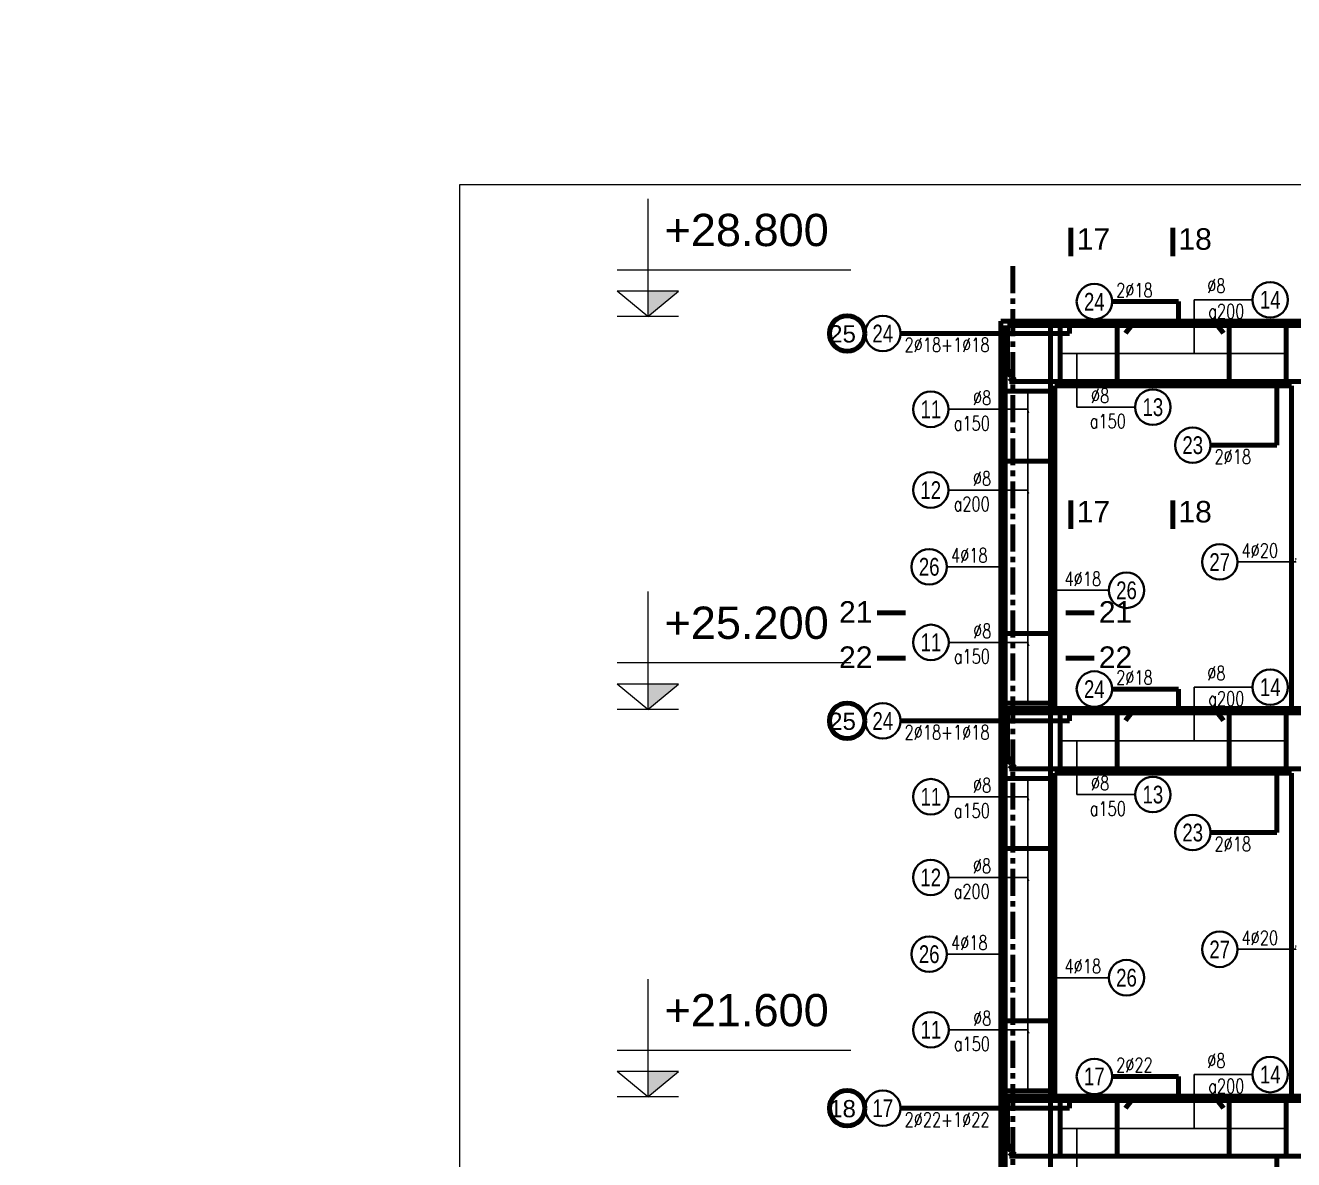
# Model space of a CAD drawing. Header units: millimetres. Extents: x 0 to 8478784, y 0 to 684185.
# Drawn here: x 3852944 to 3867676, y 377277 to 390453 of the extents above; entities that cross this region are included whole.
import ezdxf
from ezdxf.enums import TextEntityAlignment as Align

# ---------------------------------------------------------------- set-up
doc = ezdxf.new("R2010")
doc.units = ezdxf.units.MM
doc.header["$LTSCALE"] = 5000
doc.header["$MEASUREMENT"] = 0
doc.linetypes.add('CENTER', pattern=[2, 1.25, -0.25, 0.25, -0.25])
for name, color, linetype, lineweight in [('00-XMT.Axes', 22, 'CENTER', 15), ('00-XMT.Text', 4, 'Continuous', 20), ('02-XMT.Beams', 94, 'Continuous', 25), ('02-XMT.Beams-Text', 7, 'Continuous', 20), ('02-XMT.Reinforcement', 1, 'Continuous', 40), ('03-XMT.Stirrup', 3, 'Continuous', 25), ('NET KY HIEU', 31, 'Continuous', 20), ('net thay', 7, 'Continuous', 15), ('THEP', 1, 'Continuous', 35)]:
    doc.layers.add(name, color=color, linetype=linetype, lineweight=lineweight)
doc.styles.add('CHU THUONG', font='chhbg.shx', dxfattribs={"width": 0.8, "height": 220})
doc.styles.add('huan-vnari', font='VNARIAL.TTF', dxfattribs={"height": 300})
doc.styles.add('romans.shx', font='romans.shx', dxfattribs={"width": 0.75, "bigfont": 'vns.shx'})
doc.styles.add('S1', font='VHARIAL.TTF', dxfattribs={"height": 200})
doc.styles.add('VNARIALH', font='VHARIAL.TTF')
doc.styles.add('vnsimli 0.7', font='vnsimli.shx', dxfattribs={"width": 0.75})
doc.dimstyles.new('XMT 1-1-100', dxfattribs={"dimscale": 100, "dimtxt": 2.5, "dimasz": 1, "dimexe": 1, "dimexo": 0, "dimgap": 0.5, "dimtad": 1, "dimdec": 0, "dimzin": 0, "dimdsep": 46, "dimtxsty": 'vnsimli 0.7', "dimblk": 'ARCHTICK', "dimcen": 1.5, "dimdle": 1, "dimclrd": 8, "dimclre": 8, "dimclrt": 116, "dimadec": 0, "dimazin": 0, "dimtfac": 1, "dimtdec": 0, "dimtofl": 0, "dimtmove": 0, "dimatfit": 3, "dimfxl": 0.18, "dimtolj": 1, "dimtzin": 0, "dimarcsym": 0})

# ---------------------------------------------------------------- blocks, each defined once
blk = doc.blocks.new('cot')
at = {"layer": 'NET KY HIEU', "color": 7}
for p, q in [((0, 615), (0, 0)), ((1060, 242.6), (-160.4, 242.6)), ((0, 0), (-159.9, 132.6)), ((159.9, 132.6), (-159.9, 132.6)), ((0, 0), (159.9, 132.6))]:
    blk.add_line(p, q, dxfattribs=at)
at = {"layer": 'NET KY HIEU', "color": 1, "ltscale": 600}
blk.add_line((160.4, 0), (-160.4, 0), dxfattribs=at)
at = {"layer": 'NET KY HIEU', "ltscale": 600}
blk.add_solid([(0, 0), (0, 132.6), (159.9, 132.6)], dxfattribs=at)
at = {"layer": 'NET KY HIEU', "color": 3, "style": 'CHU THUONG', "width": 0.8}
blk.add_attdef('%%P0.000', text='', height=220, dxfattribs=at).set_placement((86.9, 452.6), align=Align.MIDDLE_LEFT)
blk = doc.blocks.new('_ArchTick')
at = {"color": 0, "linetype": 'ByBlock', "const_width": 0.15}
blk.add_lwpolyline([(-0.5, -0.5), (0.5, 0.5)], dxfattribs=at)
blk = doc.blocks.new('dk2')
at = {"color": 8}
blk.add_circle((312, 0), 312, dxfattribs=at)
at = {"layer": '00-XMT.Text', "color": 3, "style": 'romans.shx', "width": 0.75}
for tag, p in [('DK', (-678, 106)), ('KC', (-797, -372))]:
    blk.add_attdef(tag, p, '', height=250, dxfattribs=at)
at = {"layer": '00-XMT.Text', "color": 7, "style": 'VNARIALH', "width": 0.75}
blk.add_attdef('SH', text='', height=312, dxfattribs=at).set_placement((312, 0), align=Align.MIDDLE)

msp = doc.modelspace()

# ---------------------------------------------------------------- linework, layer by layer
at = {"layer": '00-XMT.Axes', "color": 8, "lineweight": 100, "ltscale": 0.05}
msp.add_line((3864414, 387655.8), (3864414, 351015.8), dxfattribs=at)
at = {"layer": '02-XMT.Beams', "color": 2, "lineweight": 100}
for p, q in [((3864276.5, 351015.8), (3864276.5, 387015.8)), ((3877301.5, 387015.8), (3864276.5, 387015.8)), ((3867651.5, 387015.8), (3864901.5, 387015.8)), ((3864901.5, 382515.8), (3864901.5, 386265.8)), ((3867651.5, 386265.8), (3864901.5, 386265.8)), ((3864901.5, 382515.8), (3864901.5, 386265.8)), ((3867651.5, 386265.8), (3864901.5, 386265.8)), ((3864901.5, 382515.8), (3864901.5, 386265.8)), ((3867651.5, 386265.8), (3864901.5, 386265.8)), ((3867651.5, 382515.8), (3867651.5, 386265.8)), ((3867651.5, 382515.8), (3867651.5, 386265.8)), ((3867651.5, 382515.8), (3867651.5, 386265.8)), ((3864851.5, 385390.8), (3864326.5, 385390.8)), ((3864851.5, 383390.8), (3864326.5, 383390.8)), ((3877301.5, 382515.8), (3864276.5, 382515.8)), ((3877301.5, 382515.8), (3864276.5, 382515.8)), ((3864851.5, 382578.2), (3864326.5, 382578.2)), ((3867651.5, 382515.8), (3864901.5, 382515.8)), ((3867651.5, 382515.8), (3864901.5, 382515.8)), ((3864901.5, 378015.8), (3864901.5, 381765.8)), ((3867651.5, 381765.8), (3864901.5, 381765.8)), ((3864901.5, 378015.8), (3864901.5, 381765.8)), ((3867651.5, 381765.8), (3864901.5, 381765.8)), ((3864901.5, 378015.8), (3864901.5, 381765.8)), ((3867651.5, 381765.8), (3864901.5, 381765.8)), ((3867651.5, 378015.8), (3867651.5, 381765.8)), ((3867651.5, 378015.8), (3867651.5, 381765.8)), ((3867651.5, 378015.8), (3867651.5, 381765.8)), ((3864851.5, 380890.8), (3864326.5, 380890.8)), ((3864851.5, 378890.8), (3864326.5, 378890.8)), ((3864851.5, 378078.2), (3864326.5, 378078.2)), ((3877301.5, 378015.8), (3864276.5, 378015.8)), ((3877301.5, 378015.8), (3864276.5, 378015.8)), ((3867651.5, 378015.8), (3864901.5, 378015.8)), ((3867651.5, 378015.8), (3864901.5, 378015.8))]:
    msp.add_line(p, q, dxfattribs=at)
at = {"layer": '02-XMT.Beams', "color": 8, "lineweight": 100}
for p, q in [((3864276.5, 382515.8), (3877301.5, 382515.8)), ((3864276.5, 378015.8), (3877301.5, 378015.8))]:
    msp.add_line(p, q, dxfattribs=at)
at = {"layer": '02-XMT.Beams', "linetype": 'Continuous', "lineweight": 15}
msp.add_lwpolyline([(3857991, 346603.5), (3857991, 388603.5), (3887691, 388603.5), (3887691, 346603.5)], close=True, dxfattribs=at)
at = {"layer": '02-XMT.Beams', "lineweight": 100}
for centre in [(3862489.7, 386874.5), (3862489.7, 382374.5), (3862489.7, 377874.5)]:
    msp.add_circle(centre, 206.2, dxfattribs=at)
at = {"layer": '02-XMT.Beams-Text', "lineweight": 100}
for p, q in [((3865090.2, 388102.6), (3865090.2, 387770.8)), ((3866271.5, 388102.6), (3866271.5, 387770.8)), ((3866338.8, 387244), (3865567.7, 387244)), ((3866338.8, 386965.8), (3866338.8, 387244)), ((3865074, 386965.8), (3865074, 386874.5)), ((3865074, 386874.5), (3863109.9, 386874.5)), ((3867481.5, 386315.8), (3867481.5, 385576.5)), ((3867481.5, 385576.5), (3866710.4, 385576.5)), ((3865090.2, 384935.1), (3865090.2, 384603.2)), ((3866271.5, 384935.1), (3866271.5, 384603.2)), ((3863169, 383629.5), (3862837.8, 383629.5)), ((3865028.4, 383629.5), (3865359.6, 383629.5)), ((3863169, 383103.8), (3862837.8, 383103.8)), ((3865028.4, 383103.8), (3865359.6, 383103.8)), ((3866338.8, 382744), (3865567.7, 382744)), ((3866338.8, 382465.8), (3866338.8, 382744)), ((3865074, 382465.8), (3865074, 382374.5)), ((3865074, 382374.5), (3863109.9, 382374.5)), ((3867481.5, 381815.8), (3867481.5, 381076.5)), ((3867481.5, 381076.5), (3866710.4, 381076.5)), ((3866338.8, 378244), (3865567.7, 378244)), ((3866338.8, 377965.8), (3866338.8, 378244)), ((3865074, 377965.8), (3865074, 377874.5)), ((3865074, 377874.5), (3863109.9, 377874.5)), ((3867481.5, 377315.8), (3867481.5, 376576.5))]:
    msp.add_line(p, q, dxfattribs=at)
at = {"layer": '02-XMT.Reinforcement', "lineweight": 100}
for p, q in [((3864326.5, 351015.8), (3864326.5, 386965.8)), ((3864351.5, 386375.1), (3864351.5, 386965.8)), ((3864351.5, 386965.8), (3877251.5, 386965.8)), ((3864351.5, 386375.1), (3864351.5, 386965.8)), ((3864351.5, 386965.8), (3877251.5, 386965.8)), ((3864351.5, 386375.1), (3864351.5, 386965.8)), ((3864351.5, 386965.8), (3877251.5, 386965.8)), ((3864851.5, 351015.8), (3864851.5, 386965.8)), ((3865794.3, 386965.8), (3865724.3, 386877)), ((3866793.2, 386965.8), (3866863.2, 386877)), ((3864351.5, 386375.1), (3864402.8, 386448.9)), ((3864351.5, 386375.1), (3864402.8, 386448.9)), ((3864351.5, 386375.1), (3864402.8, 386448.9)), ((3864376.5, 386315.8), (3864439.6, 386374.5)), ((3864376.5, 386315.8), (3864439.6, 386374.5)), ((3864376.5, 386315.8), (3864439.6, 386374.5)), ((3877201.5, 386315.8), (3864376.5, 386315.8)), ((3877201.5, 386315.8), (3864376.5, 386315.8)), ((3877201.5, 386315.8), (3864376.5, 386315.8)), ((3864351.5, 381875.1), (3864351.5, 382465.8)), ((3864351.5, 382465.8), (3877251.5, 382465.8)), ((3864351.5, 381875.1), (3864351.5, 382465.8)), ((3864351.5, 382465.8), (3877251.5, 382465.8)), ((3864351.5, 381875.1), (3864351.5, 382465.8)), ((3864351.5, 382465.8), (3877251.5, 382465.8)), ((3865794.3, 382465.8), (3865724.3, 382377)), ((3866793.2, 382465.8), (3866863.2, 382377)), ((3864351.5, 381875.1), (3864402.8, 381948.9)), ((3864351.5, 381875.1), (3864402.8, 381948.9)), ((3864351.5, 381875.1), (3864402.8, 381948.9)), ((3864376.5, 381815.8), (3864439.6, 381874.5)), ((3864376.5, 381815.8), (3864439.6, 381874.5)), ((3864376.5, 381815.8), (3864439.6, 381874.5)), ((3877201.5, 381815.8), (3864376.5, 381815.8)), ((3877201.5, 381815.8), (3864376.5, 381815.8)), ((3877201.5, 381815.8), (3864376.5, 381815.8)), ((3864351.5, 377375.1), (3864351.5, 377965.8)), ((3864351.5, 377965.8), (3877251.5, 377965.8)), ((3864351.5, 377375.1), (3864351.5, 377965.8)), ((3864351.5, 377965.8), (3877251.5, 377965.8)), ((3864351.5, 377375.1), (3864351.5, 377965.8)), ((3864351.5, 377965.8), (3877251.5, 377965.8)), ((3865794.3, 377965.8), (3865724.3, 377877)), ((3866793.2, 377965.8), (3866863.2, 377877)), ((3864351.5, 377375.1), (3864402.8, 377448.9)), ((3864351.5, 377375.1), (3864402.8, 377448.9)), ((3864351.5, 377375.1), (3864402.8, 377448.9)), ((3864376.5, 377315.8), (3864439.6, 377374.5)), ((3864376.5, 377315.8), (3864439.6, 377374.5)), ((3864376.5, 377315.8), (3864439.6, 377374.5)), ((3877201.5, 377315.8), (3864376.5, 377315.8)), ((3877201.5, 377315.8), (3864376.5, 377315.8)), ((3877201.5, 377315.8), (3864376.5, 377315.8))]:
    msp.add_line(p, q, dxfattribs=at)
at = {"layer": '03-XMT.Stirrup', "lineweight": 100}
for p, q in [((3864964, 386965.8), (3864964, 386315.8)), ((3865626.5, 386965.8), (3865626.5, 386315.8)), ((3866926.5, 386965.8), (3866926.5, 386315.8)), ((3867589, 386965.8), (3867589, 386315.8)), ((3864851.5, 386203.2), (3864326.5, 386203.2)), ((3864964, 382465.8), (3864964, 381815.8)), ((3865626.5, 382465.8), (3865626.5, 381815.8)), ((3866926.5, 382465.8), (3866926.5, 381815.8)), ((3867589, 382465.8), (3867589, 381815.8)), ((3864851.5, 381703.2), (3864326.5, 381703.2)), ((3864964, 377965.8), (3864964, 377315.8)), ((3865626.5, 377965.8), (3865626.5, 377315.8)), ((3866926.5, 377965.8), (3866926.5, 377315.8)), ((3867589, 377965.8), (3867589, 377315.8))]:
    msp.add_line(p, q, dxfattribs=at)
at = {"layer": 'net thay', "linetype": 'CENTER', "lineweight": 15}
msp.add_circle((3911642, 421190.5), 262994, dxfattribs=at)

# ---------------------------------------------------------------- block references
at = {"layer": '02-XMT.Beams-Text', "lineweight": 100, "xscale": 46.875, "yscale": 46.875, "zscale": 46.875}
for p, rotation in [((3865074, 386965.8), 90), ((3866338.8, 386965.8), 270), ((3867481.5, 386315.8), 90), ((3865074, 382465.8), 90), ((3866338.8, 382465.8), 270), ((3867481.5, 381815.8), 90), ((3865074, 377965.8), 90), ((3866338.8, 377965.8), 270), ((3867481.5, 377315.8), 90)]:
    msp.add_blockref('_ArchTick', p, dxfattribs=dict(at, rotation=rotation))
at = {"layer": 'NET KY HIEU', "linetype": 'Continuous'}
ref = msp.add_blockref('cot', (3860175, 387069.5), dxfattribs=dict(at, xscale=2.224530621897429, yscale=2.22453062175191, zscale=2.224530621771855))
ref.add_attrib('%%P0.000', '+28.800', dxfattribs={"color": 3, "height": 375, "style": 'huan-vnari'}).set_placement((3860368.3, 388076.3), align=Align.MIDDLE_LEFT)
ref = msp.add_blockref('cot', (3860175, 382507), dxfattribs=dict(at, xscale=2.224530621897429, yscale=2.22453062175191, zscale=2.224530621771855))
ref.add_attrib('%%P0.000', '+25.200', dxfattribs={"color": 3, "height": 375, "style": 'huan-vnari'}).set_placement((3860368.3, 383513.8), align=Align.MIDDLE_LEFT)
ref = msp.add_blockref('cot', (3860175, 378007), dxfattribs=dict(at, xscale=2.224530621897429, yscale=2.22453062175191, zscale=2.224530621771855))
ref.add_attrib('%%P0.000', '+21.600', dxfattribs={"color": 3, "height": 375, "style": 'huan-vnari'}).set_placement((3860368.3, 379013.8), align=Align.MIDDLE_LEFT)
at = {"layer": 'THEP'}
ref = msp.add_blockref('dk2', (3867198.1, 387264.8), dxfattribs=dict(at, xscale=-0.6599981253966689, yscale=0.659998125047423, zscale=0.659998125, rotation=180))
ref.add_attrib('SH', '14', dxfattribs={"layer": '00-XMT.Text', "color": 7, "height": 206.25, "style": 'VNARIALH', "width": 0.75}).set_placement((3867404.3, 387264.8), align=Align.MIDDLE)
ref.add_attrib('DK', 'a200', (3866685.1, 387049.1), dxfattribs={"layer": '00-XMT.Text', "color": 3, "height": 165, "style": 'romans.shx', "width": 0.75})
ref.add_attrib('KC', '%%c8', (3866672.2, 387345), dxfattribs={"layer": '00-XMT.Text', "color": 3, "height": 165, "style": 'romans.shx', "width": 0.75})
ref = msp.add_blockref('dk2', (3865567.7, 387244), dxfattribs=dict(at, xscale=-0.6599981253966689, yscale=0.6599981250183191, zscale=0.659998125))
ref.add_attrib('SH', '24', dxfattribs={"layer": '00-XMT.Text', "color": 7, "height": 206.25, "style": 'VNARIALH', "width": 0.75}).set_placement((3865361.4, 387244), align=Align.MIDDLE)
ref.add_attrib('DK', '2%%c18', (3865615.1, 387294.6), dxfattribs={"layer": '00-XMT.Text', "color": 3, "height": 165, "style": 'romans.shx', "width": 0.75})
ref = msp.add_blockref('dk2', (3863109.9, 386874.5), dxfattribs=dict(at, xscale=0.6599981253966689, yscale=0.659998125047423, zscale=0.659998125, rotation=180))
ref.add_attrib('SH', '24', dxfattribs={"layer": '00-XMT.Text', "color": 7, "height": 206.25, "style": 'VNARIALH', "width": 0.75}).set_placement((3862903.7, 386874.5), align=Align.MIDDLE)
ref.add_attrib('DK', '2%%c18+1%%c18', (3863157.4, 386658.9), dxfattribs={"layer": '00-XMT.Text', "color": 3, "height": 165, "style": 'romans.shx', "width": 0.75})
ref = msp.add_blockref('dk2', (3863668.5, 385992.9), dxfattribs=dict(at, xscale=-0.6599981253966689, yscale=0.6599981250183191, zscale=0.659998125))
ref.add_attrib('SH', '11', dxfattribs={"layer": '00-XMT.Text', "color": 7, "height": 206.25, "rotation": 360, "style": 'VNARIALH', "width": 0.75}).set_placement((3863462.2, 385992.9), align=Align.MIDDLE)
ref.add_attrib('DK', '%%c8', (3863951.6, 386043.6), dxfattribs={"layer": '00-XMT.Text', "color": 3, "height": 165, "rotation": 360, "style": 'romans.shx', "width": 0.75})
ref.add_attrib('KC', 'a150', (3863728.8, 385747.7), dxfattribs={"layer": '00-XMT.Text', "color": 3, "height": 165, "rotation": 360, "style": 'romans.shx', "width": 0.75})
ref = msp.add_blockref('dk2', (3865834.8, 386017.8), dxfattribs=dict(at, xscale=0.6599981251638383, yscale=0.6599981250183191, zscale=0.659998125))
ref.add_attrib('SH', '13', dxfattribs={"layer": '00-XMT.Text', "color": 7, "height": 206.25, "style": 'VNARIALH', "width": 0.75}).set_placement((3866041.1, 386017.8), align=Align.MIDDLE)
ref.add_attrib('DK', '%%c8', (3865321.8, 386068.4), dxfattribs={"layer": '00-XMT.Text', "color": 3, "height": 165, "style": 'romans.shx', "width": 0.75})
ref.add_attrib('KC', 'a150', (3865308.9, 385772.5), dxfattribs={"layer": '00-XMT.Text', "color": 3, "height": 165, "style": 'romans.shx', "width": 0.75})
ref = msp.add_blockref('dk2', (3866710.4, 385576.5), dxfattribs=dict(at, xscale=0.6599981253966689, yscale=0.6599981250183191, zscale=0.659998125, rotation=180))
ref.add_attrib('SH', '23', dxfattribs={"layer": '00-XMT.Text', "color": 7, "height": 206.25, "style": 'VNARIALH', "width": 0.75}).set_placement((3866504.2, 385576.5), align=Align.MIDDLE)
ref.add_attrib('DK', '2%%c18', (3866757.9, 385360.9), dxfattribs={"layer": '00-XMT.Text', "color": 3, "height": 165, "style": 'romans.shx', "width": 0.75})
ref = msp.add_blockref('dk2', (3863667.2, 385055.7), dxfattribs=dict(at, xscale=-0.6599981253966689, yscale=0.6599981250183191, zscale=0.659998125))
ref.add_attrib('SH', '12', dxfattribs={"layer": '00-XMT.Text', "color": 7, "height": 206.25, "rotation": 360, "style": 'VNARIALH', "width": 0.75}).set_placement((3863461, 385055.7), align=Align.MIDDLE)
ref.add_attrib('DK', '%%c8', (3863950.4, 385106.4), dxfattribs={"layer": '00-XMT.Text', "color": 3, "height": 165, "rotation": 360, "style": 'romans.shx', "width": 0.75})
ref.add_attrib('KC', 'a200', (3863727.6, 384810.5), dxfattribs={"layer": '00-XMT.Text', "color": 3, "height": 165, "rotation": 360, "style": 'romans.shx', "width": 0.75})
ref = msp.add_blockref('dk2', (3863649.2, 384164), dxfattribs=dict(at, xscale=-0.6599981253966689, yscale=0.6599981250183191, zscale=0.659998125))
ref.add_attrib('SH', '26', dxfattribs={"layer": '00-XMT.Text', "color": 7, "height": 206.25, "style": 'VNARIALH', "width": 0.75}).set_placement((3863442.9, 384164), align=Align.MIDDLE)
ref.add_attrib('DK', '4%%c18', (3863696.6, 384214.7), dxfattribs={"layer": '00-XMT.Text', "color": 3, "height": 165, "style": 'romans.shx', "width": 0.75})
ref = msp.add_blockref('dk2', (3867024.2, 384220.3), dxfattribs=dict(at, xscale=-0.6599981253966689, yscale=0.6599981250183191, zscale=0.659998125))
ref.add_attrib('SH', '27', dxfattribs={"layer": '00-XMT.Text', "color": 7, "height": 206.25, "style": 'VNARIALH', "width": 0.75}).set_placement((3866817.9, 384220.3), align=Align.MIDDLE)
ref.add_attrib('DK', '4%%c20', (3867071.6, 384270.9), dxfattribs={"layer": '00-XMT.Text', "color": 3, "height": 165, "style": 'romans.shx', "width": 0.75})
ref = msp.add_blockref('dk2', (3865528.8, 383890.8), dxfattribs=dict(at, xscale=0.6599981251638383, yscale=0.6599981250183191, zscale=0.659998125))
ref.add_attrib('SH', '26', dxfattribs={"layer": '00-XMT.Text', "color": 7, "height": 206.25, "style": 'VNARIALH', "width": 0.75}).set_placement((3865735.1, 383890.8), align=Align.MIDDLE)
ref.add_attrib('DK', '4%%c18', (3865015.8, 383941.5), dxfattribs={"layer": '00-XMT.Text', "color": 3, "height": 165, "style": 'romans.shx', "width": 0.75})
ref = msp.add_blockref('dk2', (3863669.7, 383285.8), dxfattribs=dict(at, xscale=-0.6599981253966689, yscale=0.6599981250183191, zscale=0.659998125))
ref.add_attrib('SH', '11', dxfattribs={"layer": '00-XMT.Text', "color": 7, "height": 206.25, "style": 'VNARIALH', "width": 0.75}).set_placement((3863463.5, 383285.8), align=Align.MIDDLE)
ref.add_attrib('DK', '%%c8', (3863952.9, 383336.4), dxfattribs={"layer": '00-XMT.Text', "color": 3, "height": 165, "style": 'romans.shx', "width": 0.75})
ref.add_attrib('KC', 'a150', (3863730.1, 383040.5), dxfattribs={"layer": '00-XMT.Text', "color": 3, "height": 165, "style": 'romans.shx', "width": 0.75})
ref = msp.add_blockref('dk2', (3865567.7, 382744), dxfattribs=dict(at, xscale=-0.6599981253966689, yscale=0.6599981250183191, zscale=0.659998125))
ref.add_attrib('SH', '24', dxfattribs={"layer": '00-XMT.Text', "color": 7, "height": 206.25, "style": 'VNARIALH', "width": 0.75}).set_placement((3865361.4, 382744), align=Align.MIDDLE)
ref.add_attrib('DK', '2%%c18', (3865615.1, 382794.6), dxfattribs={"layer": '00-XMT.Text', "color": 3, "height": 165, "style": 'romans.shx', "width": 0.75})
ref = msp.add_blockref('dk2', (3867198.1, 382764.8), dxfattribs=dict(at, xscale=-0.6599981253966689, yscale=0.659998125047423, zscale=0.659998125, rotation=180))
ref.add_attrib('SH', '14', dxfattribs={"layer": '00-XMT.Text', "color": 7, "height": 206.25, "style": 'VNARIALH', "width": 0.75}).set_placement((3867404.3, 382764.8), align=Align.MIDDLE)
ref.add_attrib('DK', 'a200', (3866685.1, 382549.1), dxfattribs={"layer": '00-XMT.Text', "color": 3, "height": 165, "style": 'romans.shx', "width": 0.75})
ref.add_attrib('KC', '%%c8', (3866672.2, 382845), dxfattribs={"layer": '00-XMT.Text', "color": 3, "height": 165, "style": 'romans.shx', "width": 0.75})
ref = msp.add_blockref('dk2', (3863109.9, 382374.5), dxfattribs=dict(at, xscale=0.6599981253966689, yscale=0.659998125047423, zscale=0.659998125, rotation=180))
ref.add_attrib('SH', '24', dxfattribs={"layer": '00-XMT.Text', "color": 7, "height": 206.25, "style": 'VNARIALH', "width": 0.75}).set_placement((3862903.7, 382374.5), align=Align.MIDDLE)
ref.add_attrib('DK', '2%%c18+1%%c18', (3863157.4, 382158.9), dxfattribs={"layer": '00-XMT.Text', "color": 3, "height": 165, "style": 'romans.shx', "width": 0.75})
ref = msp.add_blockref('dk2', (3865834.8, 381517.8), dxfattribs=dict(at, xscale=0.6599981251638383, yscale=0.6599981250183191, zscale=0.659998125))
ref.add_attrib('SH', '13', dxfattribs={"layer": '00-XMT.Text', "color": 7, "height": 206.25, "style": 'VNARIALH', "width": 0.75}).set_placement((3866041.1, 381517.8), align=Align.MIDDLE)
ref.add_attrib('DK', '%%c8', (3865321.8, 381568.4), dxfattribs={"layer": '00-XMT.Text', "color": 3, "height": 165, "style": 'romans.shx', "width": 0.75})
ref.add_attrib('KC', 'a150', (3865308.9, 381272.5), dxfattribs={"layer": '00-XMT.Text', "color": 3, "height": 165, "style": 'romans.shx', "width": 0.75})
ref = msp.add_blockref('dk2', (3863668.5, 381492.9), dxfattribs=dict(at, xscale=-0.6599981253966689, yscale=0.6599981250183191, zscale=0.659998125))
ref.add_attrib('SH', '11', dxfattribs={"layer": '00-XMT.Text', "color": 7, "height": 206.25, "rotation": 360, "style": 'VNARIALH', "width": 0.75}).set_placement((3863462.2, 381492.9), align=Align.MIDDLE)
ref.add_attrib('DK', '%%c8', (3863951.6, 381543.6), dxfattribs={"layer": '00-XMT.Text', "color": 3, "height": 165, "rotation": 360, "style": 'romans.shx', "width": 0.75})
ref.add_attrib('KC', 'a150', (3863728.8, 381247.7), dxfattribs={"layer": '00-XMT.Text', "color": 3, "height": 165, "rotation": 360, "style": 'romans.shx', "width": 0.75})
ref = msp.add_blockref('dk2', (3866710.4, 381076.5), dxfattribs=dict(at, xscale=0.6599981253966689, yscale=0.6599981250183191, zscale=0.659998125, rotation=180))
ref.add_attrib('SH', '23', dxfattribs={"layer": '00-XMT.Text', "color": 7, "height": 206.25, "style": 'VNARIALH', "width": 0.75}).set_placement((3866504.2, 381076.5), align=Align.MIDDLE)
ref.add_attrib('DK', '2%%c18', (3866757.9, 380860.9), dxfattribs={"layer": '00-XMT.Text', "color": 3, "height": 165, "style": 'romans.shx', "width": 0.75})
ref = msp.add_blockref('dk2', (3863667.2, 380555.7), dxfattribs=dict(at, xscale=-0.6599981253966689, yscale=0.6599981250183191, zscale=0.659998125))
ref.add_attrib('SH', '12', dxfattribs={"layer": '00-XMT.Text', "color": 7, "height": 206.25, "rotation": 360, "style": 'VNARIALH', "width": 0.75}).set_placement((3863461, 380555.7), align=Align.MIDDLE)
ref.add_attrib('DK', '%%c8', (3863950.4, 380606.4), dxfattribs={"layer": '00-XMT.Text', "color": 3, "height": 165, "rotation": 360, "style": 'romans.shx', "width": 0.75})
ref.add_attrib('KC', 'a200', (3863727.6, 380310.5), dxfattribs={"layer": '00-XMT.Text', "color": 3, "height": 165, "rotation": 360, "style": 'romans.shx', "width": 0.75})
ref = msp.add_blockref('dk2', (3863649.2, 379664), dxfattribs=dict(at, xscale=-0.6599981253966689, yscale=0.6599981250183191, zscale=0.659998125))
ref.add_attrib('SH', '26', dxfattribs={"layer": '00-XMT.Text', "color": 7, "height": 206.25, "style": 'VNARIALH', "width": 0.75}).set_placement((3863442.9, 379664), align=Align.MIDDLE)
ref.add_attrib('DK', '4%%c18', (3863696.6, 379714.7), dxfattribs={"layer": '00-XMT.Text', "color": 3, "height": 165, "style": 'romans.shx', "width": 0.75})
ref = msp.add_blockref('dk2', (3867024.2, 379720.3), dxfattribs=dict(at, xscale=-0.6599981253966689, yscale=0.6599981250183191, zscale=0.659998125))
ref.add_attrib('SH', '27', dxfattribs={"layer": '00-XMT.Text', "color": 7, "height": 206.25, "style": 'VNARIALH', "width": 0.75}).set_placement((3866817.9, 379720.3), align=Align.MIDDLE)
ref.add_attrib('DK', '4%%c20', (3867071.6, 379770.9), dxfattribs={"layer": '00-XMT.Text', "color": 3, "height": 165, "style": 'romans.shx', "width": 0.75})
ref = msp.add_blockref('dk2', (3865528.8, 379390.8), dxfattribs=dict(at, xscale=0.6599981251638383, yscale=0.6599981250183191, zscale=0.659998125))
ref.add_attrib('SH', '26', dxfattribs={"layer": '00-XMT.Text', "color": 7, "height": 206.25, "style": 'VNARIALH', "width": 0.75}).set_placement((3865735.1, 379390.8), align=Align.MIDDLE)
ref.add_attrib('DK', '4%%c18', (3865015.8, 379441.5), dxfattribs={"layer": '00-XMT.Text', "color": 3, "height": 165, "style": 'romans.shx', "width": 0.75})
ref = msp.add_blockref('dk2', (3863669.7, 378785.8), dxfattribs=dict(at, xscale=-0.6599981253966689, yscale=0.6599981250183191, zscale=0.659998125))
ref.add_attrib('SH', '11', dxfattribs={"layer": '00-XMT.Text', "color": 7, "height": 206.25, "style": 'VNARIALH', "width": 0.75}).set_placement((3863463.5, 378785.8), align=Align.MIDDLE)
ref.add_attrib('DK', '%%c8', (3863952.9, 378836.4), dxfattribs={"layer": '00-XMT.Text', "color": 3, "height": 165, "style": 'romans.shx', "width": 0.75})
ref.add_attrib('KC', 'a150', (3863730.1, 378540.5), dxfattribs={"layer": '00-XMT.Text', "color": 3, "height": 165, "style": 'romans.shx', "width": 0.75})
ref = msp.add_blockref('dk2', (3867198.1, 378264.8), dxfattribs=dict(at, xscale=-0.6599981253966689, yscale=0.659998125047423, zscale=0.659998125, rotation=180))
ref.add_attrib('SH', '14', dxfattribs={"layer": '00-XMT.Text', "color": 7, "height": 206.25, "style": 'VNARIALH', "width": 0.75}).set_placement((3867404.3, 378264.8), align=Align.MIDDLE)
ref.add_attrib('DK', 'a200', (3866685.1, 378049.1), dxfattribs={"layer": '00-XMT.Text', "color": 3, "height": 165, "style": 'romans.shx', "width": 0.75})
ref.add_attrib('KC', '%%c8', (3866672.2, 378345), dxfattribs={"layer": '00-XMT.Text', "color": 3, "height": 165, "style": 'romans.shx', "width": 0.75})
ref = msp.add_blockref('dk2', (3865567.7, 378244), dxfattribs=dict(at, xscale=-0.6599981253966689, yscale=0.6599981250183191, zscale=0.659998125))
ref.add_attrib('SH', '17', dxfattribs={"layer": '00-XMT.Text', "color": 7, "height": 206.25, "style": 'VNARIALH', "width": 0.75}).set_placement((3865361.4, 378244), align=Align.MIDDLE)
ref.add_attrib('DK', '2%%c22', (3865615.1, 378294.6), dxfattribs={"layer": '00-XMT.Text', "color": 3, "height": 165, "style": 'romans.shx', "width": 0.75})
ref = msp.add_blockref('dk2', (3863109.9, 377874.5), dxfattribs=dict(at, xscale=0.6599981253966689, yscale=0.659998125047423, zscale=0.659998125, rotation=180))
ref.add_attrib('SH', '17', dxfattribs={"layer": '00-XMT.Text', "color": 7, "height": 206.25, "style": 'VNARIALH', "width": 0.75}).set_placement((3862903.7, 377874.5), align=Align.MIDDLE)
ref.add_attrib('DK', '2%%c22+1%%c22', (3863157.4, 377658.9), dxfattribs={"layer": '00-XMT.Text', "color": 3, "height": 165, "style": 'romans.shx', "width": 0.75})

# ---------------------------------------------------------------- texts
at = {"layer": '02-XMT.Beams', "lineweight": 100, "char_height": 200, "width": 165.5, "attachment_point": 9, "style": 'S1'}
for s, insert in [('25', (3862591.7, 386766.5)), ('25', (3862591.7, 382266.5)), ('18', (3862591.7, 377766.5))]:
    msp.add_mtext(s, dxfattribs=dict(at, insert=insert))
at = {"layer": '02-XMT.Beams-Text', "lineweight": 100, "char_height": 250, "style": 'S1'}
for s, insert, width, attachment_point in [('17', (3865156.5, 388096.4), 232.5, 1), ('18', (3866337.8, 388096.4), 232.5, 1), ('17', (3865156.5, 384928.9), 232.5, 1), ('18', (3866337.8, 384928.9), 232.5, 1), ('21', (3862784, 383764.5), 351.25, 3), ('21', (3865413.4, 383764.5), 351.25, 1), ('22', (3862784, 383238.8), 351.25, 3), ('22', (3865413.4, 383238.8), 351.25, 1)]:
    msp.add_mtext(s, dxfattribs=dict(at, insert=insert, width=width, attachment_point=attachment_point))

# ---------------------------------------------------------------- leaders
at = {"layer": '02-XMT.Beams', "lineweight": 100}
for points, override in [([(3866520.8, 386641.8), (3866520.8, 387264.8), (3867198.1, 387264.8)], {"dimasz": 0.5, "dimgap": 0.5, "dimtad": 0}), ([(3864964, 386640.8), (3865501.5, 386640.8)], {"dimasz": 0.5, "dimtad": 0, "dimldrblk": 'ArchTick'}), ([(3865626.5, 386640.8), (3864964, 386640.8)], {"dimasz": 0.5, "dimtad": 0, "dimldrblk": 'ArchTick'}), ([(3865157.5, 386640.8), (3865157.5, 386017.8), (3865834.8, 386017.8)], {"dimasz": 0.5, "dimgap": 0.5, "dimtad": 0}), ([(3865626.5, 386640.8), (3866926.5, 386640.8), (3867589, 386640.8)], {"dimasz": 0.5, "dimtad": 0, "dimldrblk": 'ArchTick'}), ([(3866926.5, 386640.8), (3865626.5, 386640.8)], {"dimasz": 0.5, "dimtad": 0, "dimldrblk": 'ArchTick'}), ([(3867589, 386640.8), (3866926.5, 386640.8)], {"dimasz": 0.5, "dimtad": 0, "dimldrblk": 'ArchTick'}), ([(3864589, 386203.2), (3864589, 382578.2)], {"dimasz": 0.5, "dimtad": 0, "dimldrblk": 'ArchTick'}), ([(3864588.4, 386000), (3864590.2, 385992.9), (3863668.5, 385992.9)], {"dimasz": 0.5, "dimgap": 0.5, "dimtad": 0}), ([(3864589, 385390.8), (3864589, 383390.8)], {"dimasz": 0.5, "dimtad": 0, "dimldrblk": 'ArchTick'}), ([(3864589, 383390.8), (3864589, 385390.8)], {"dimasz": 0.5, "dimtad": 0, "dimldrblk": 'ArchTick'}), ([(3864587.1, 385062.8), (3864589, 385055.7), (3863667.2, 385055.7)], {"dimasz": 0.5, "dimgap": 0.5, "dimtad": 0}), ([(3867701.5, 384217), (3867701.5, 384220.3), (3867024.2, 384220.3)], {"dimasz": 0.5, "dimgap": 0.5, "dimtad": 0}), ([(3864326.5, 384160.8), (3864326.5, 384164), (3863649.2, 384164)], {"dimasz": 0.5, "dimgap": 0.5, "dimtad": 0}), ([(3864851.5, 383887.5), (3864851.5, 383890.8), (3865528.8, 383890.8)], {"dimasz": 0.5, "dimgap": 0.5, "dimtad": 0}), ([(3864589, 382578.2), (3864589, 383390.8)], {"dimasz": 0.5, "dimtad": 0, "dimldrblk": 'ArchTick'}), ([(3864589.6, 383292.8), (3864591.5, 383285.8), (3863669.7, 383285.8)], {"dimasz": 0.5, "dimgap": 0.5, "dimtad": 0}), ([(3866520.8, 382141.8), (3866520.8, 382764.8), (3867198.1, 382764.8)], {"dimasz": 0.5, "dimgap": 0.5, "dimtad": 0}), ([(3864964, 382140.8), (3865501.5, 382140.8)], {"dimasz": 0.5, "dimtad": 0, "dimldrblk": 'ArchTick'}), ([(3865626.5, 382140.8), (3864964, 382140.8)], {"dimasz": 0.5, "dimtad": 0, "dimldrblk": 'ArchTick'}), ([(3865626.5, 382140.8), (3866926.5, 382140.8), (3867589, 382140.8)], {"dimasz": 0.5, "dimtad": 0, "dimldrblk": 'ArchTick'}), ([(3866926.5, 382140.8), (3865626.5, 382140.8)], {"dimasz": 0.5, "dimtad": 0, "dimldrblk": 'ArchTick'}), ([(3867589, 382140.8), (3866926.5, 382140.8)], {"dimasz": 0.5, "dimtad": 0, "dimldrblk": 'ArchTick'}), ([(3865157.5, 382140.8), (3865157.5, 381517.8), (3865834.8, 381517.8)], {"dimasz": 0.5, "dimgap": 0.5, "dimtad": 0}), ([(3864589, 381703.2), (3864589, 378078.2)], {"dimasz": 0.5, "dimtad": 0, "dimldrblk": 'ArchTick'}), ([(3864588.4, 381500), (3864590.2, 381492.9), (3863668.5, 381492.9)], {"dimasz": 0.5, "dimgap": 0.5, "dimtad": 0}), ([(3864589, 380890.8), (3864589, 378890.8)], {"dimasz": 0.5, "dimtad": 0, "dimldrblk": 'ArchTick'}), ([(3864589, 378890.8), (3864589, 380890.8)], {"dimasz": 0.5, "dimtad": 0, "dimldrblk": 'ArchTick'}), ([(3864587.1, 380562.8), (3864589, 380555.7), (3863667.2, 380555.7)], {"dimasz": 0.5, "dimgap": 0.5, "dimtad": 0}), ([(3864326.5, 379660.8), (3864326.5, 379664), (3863649.2, 379664)], {"dimasz": 0.5, "dimgap": 0.5, "dimtad": 0}), ([(3867701.5, 379717), (3867701.5, 379720.3), (3867024.2, 379720.3)], {"dimasz": 0.5, "dimgap": 0.5, "dimtad": 0}), ([(3864851.5, 379387.5), (3864851.5, 379390.8), (3865528.8, 379390.8)], {"dimasz": 0.5, "dimgap": 0.5, "dimtad": 0}), ([(3864589.6, 378792.8), (3864591.5, 378785.8), (3863669.7, 378785.8)], {"dimasz": 0.5, "dimgap": 0.5, "dimtad": 0}), ([(3864589, 378078.2), (3864589, 378890.8)], {"dimasz": 0.5, "dimtad": 0, "dimldrblk": 'ArchTick'}), ([(3866520.8, 377641.8), (3866520.8, 378264.8), (3867198.1, 378264.8)], {"dimasz": 0.5, "dimgap": 0.5, "dimtad": 0}), ([(3864964, 377640.8), (3865501.5, 377640.8)], {"dimasz": 0.5, "dimtad": 0, "dimldrblk": 'ArchTick'}), ([(3865626.5, 377640.8), (3864964, 377640.8)], {"dimasz": 0.5, "dimtad": 0, "dimldrblk": 'ArchTick'}), ([(3865157.5, 377640.8), (3865157.5, 377017.8), (3865834.8, 377017.8)], {"dimasz": 0.5, "dimgap": 0.5, "dimtad": 0}), ([(3865626.5, 377640.8), (3866926.5, 377640.8), (3867589, 377640.8)], {"dimasz": 0.5, "dimtad": 0, "dimldrblk": 'ArchTick'}), ([(3866926.5, 377640.8), (3865626.5, 377640.8)], {"dimasz": 0.5, "dimtad": 0, "dimldrblk": 'ArchTick'}), ([(3867589, 377640.8), (3866926.5, 377640.8)], {"dimasz": 0.5, "dimtad": 0, "dimldrblk": 'ArchTick'})]:
    msp.add_leader(points, dimstyle='XMT 1-1-100', override=override, dxfattribs=at)

doc.saveas('drawing.dxf')
